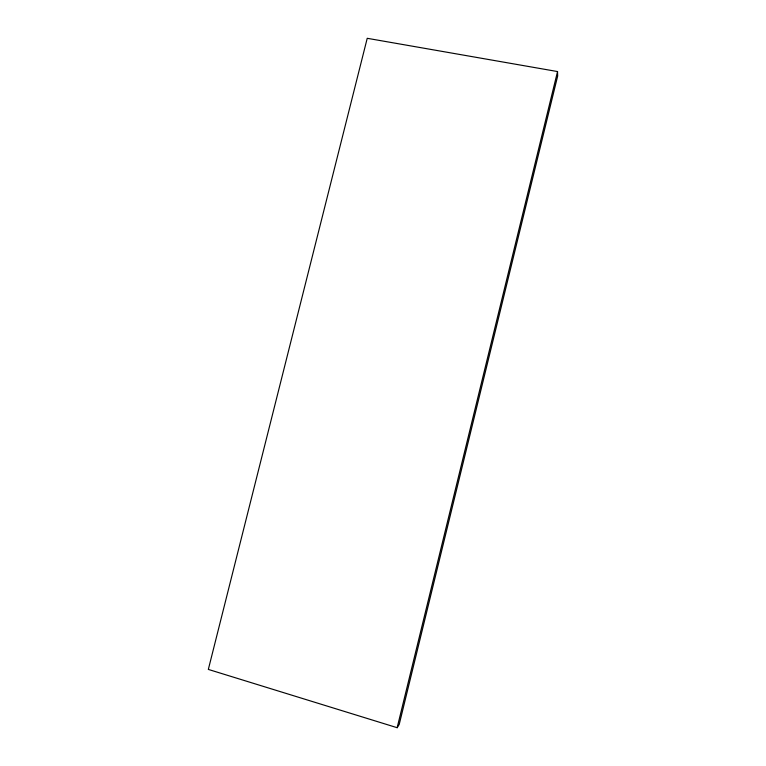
<?xml version="1.0" encoding="UTF-8"?>
<svg xmlns="http://www.w3.org/2000/svg" width="766" height="766" viewBox="0 0 766 766"><rect width="100%" height="100%" fill="white"/><g stroke="black" fill="none" stroke-linecap="round" stroke-linejoin="round"><path stroke-width="1.15" d="M397.161 727.7L557.533 71.554L367.23 38.3L208.333 669.417L397.161 727.7L399.191 724.512L557.667 76.006L557.533 71.554"/></g></svg>
